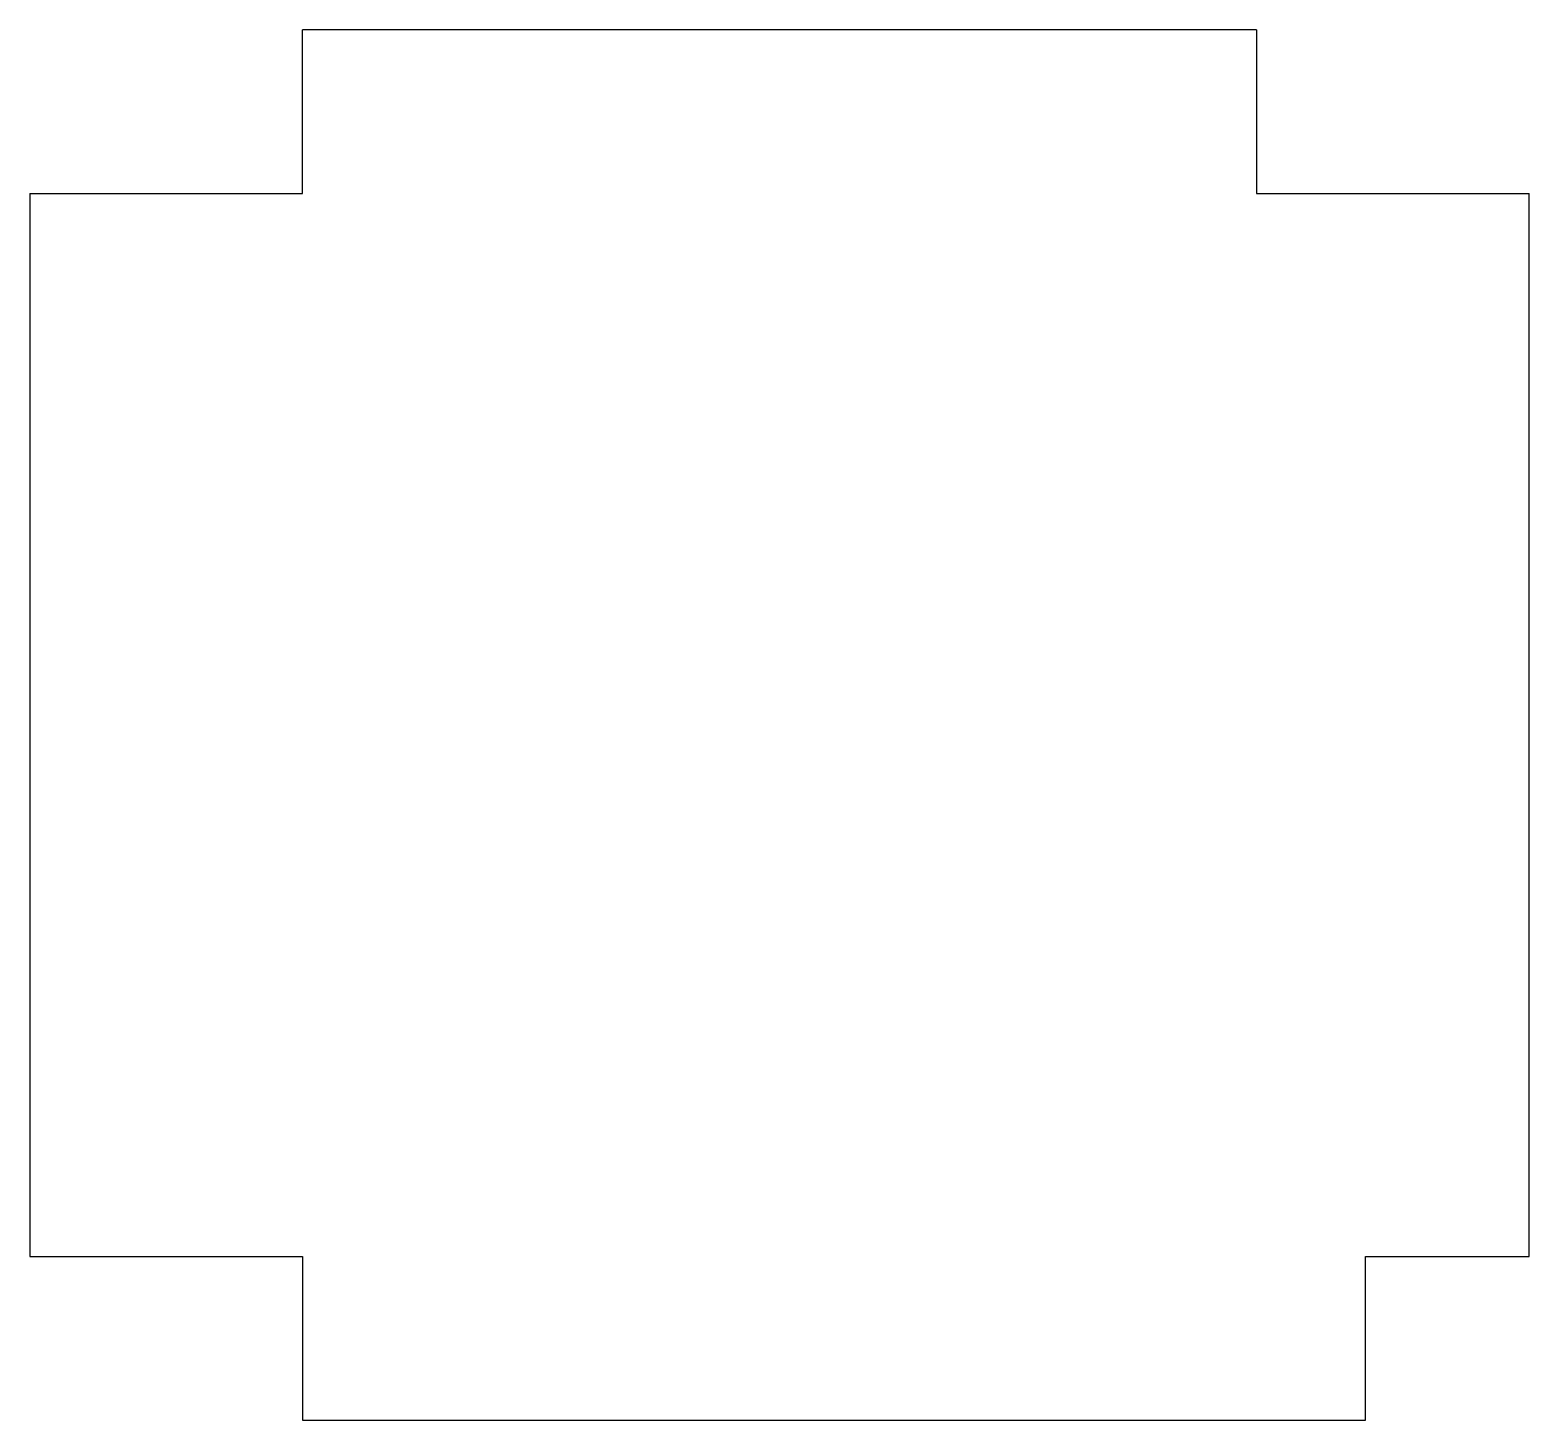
# Model space of a CAD drawing. Header units: millimetres. Extents: x 0 to 55, y -6 to 45.
import ezdxf

# ---------------------------------------------------------------- set-up
doc = ezdxf.new("R2010")
doc.units = ezdxf.units.MM

msp = doc.modelspace()

# ---------------------------------------------------------------- linework, layer by layer
at = {"color": 7, "linetype": 'Continuous', "lineweight": 25}
for p, q in [((10, 39), (10, 45)), ((45, 45), (10, 45)), ((45, 45), (45, 39)), ((0, 39), (10, 39)), ((0, 39), (0, 0)), ((45, 39), (55, 39)), ((55, 0), (55, 39)), ((0, 0), (10, 0)), ((10, 0), (10, -6)), ((49, -6), (49, 0)), ((49, 0), (55, 0)), ((10, -6), (49, -6))]:
    msp.add_line(p, q, dxfattribs=at)

doc.saveas('drawing.dxf')
